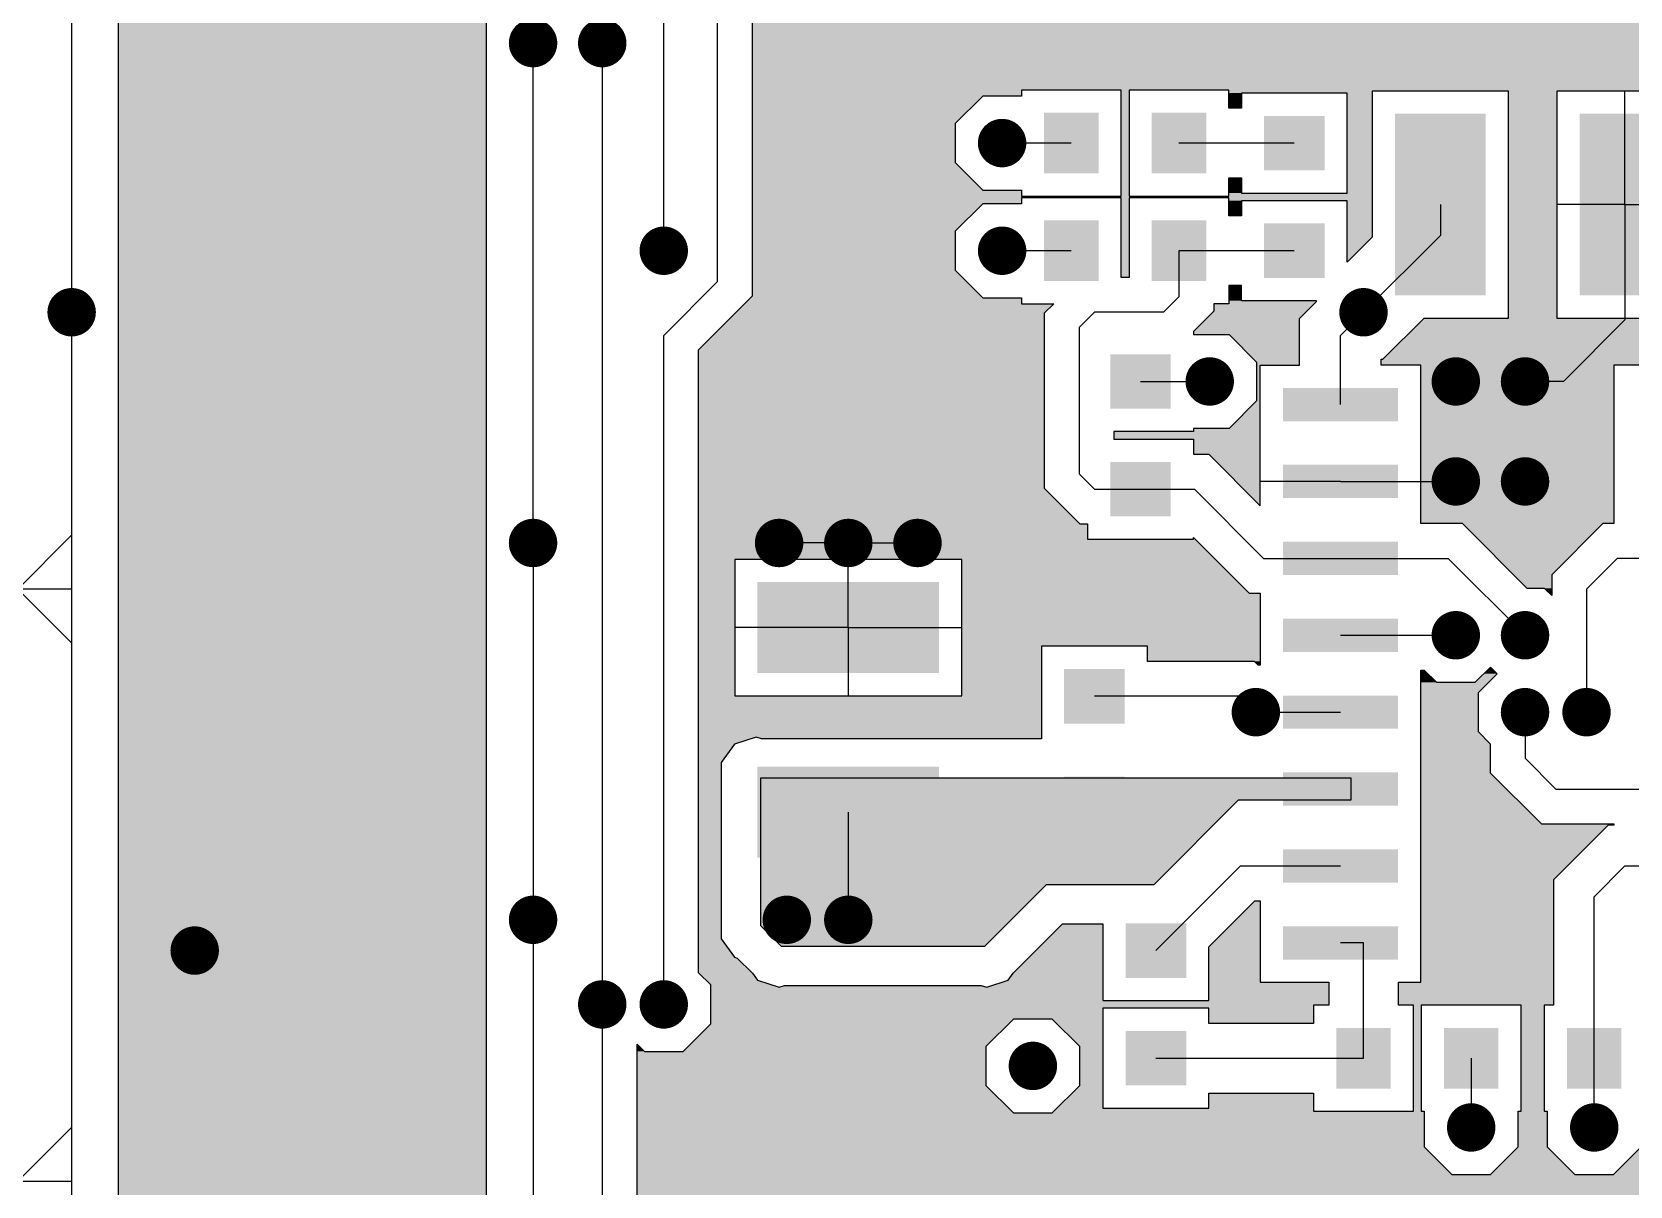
# Model space of a CAD drawing. Extents: x 295 to 953, y 10 to 290.
# Drawn here: x 572.71 to 616.26, y 151.72 to 183.16 of the extents above; entities that cross this region are included whole.
import ezdxf

# ---------------------------------------------------------------- set-up
doc = ezdxf.new("R2010")
doc.units = 0
doc.header["$LTSCALE"] = 5
doc.header["$MEASUREMENT"] = 0
doc.layers.get('0').update_dxf_attribs({"linetype": 'CONTINUOUS', "lineweight": 25})
doc.layers.add('L1-TOP_GBR', color=7, linetype='CONTINUOUS')

msp = doc.modelspace()

# ---------------------------------------------------------------- linework, layer by layer
at = {"const_width": 0.66}
for points in [[(586.034, 182.86, 1), (586.694, 182.86, 1)], [(587.92, 182.86, 1), (588.58, 182.86, 1)], [(598.816, 180.136, 1), (599.476, 180.136, 1)], [(589.596, 177.202, 1), (590.256, 177.202, 1)], [(598.816, 177.202, 1), (599.476, 177.202, 1)], [(573.461, 175.526, 1), (574.121, 175.526, 1)], [(608.665, 175.526, 1), (609.325, 175.526, 1)], [(604.474, 173.64, 1), (605.134, 173.64, 1)], [(611.18, 173.64, 1), (611.84, 173.64, 1)], [(613.066, 173.64, 1), (613.726, 173.64, 1)], [(611.18, 170.916, 1), (611.84, 170.916, 1)], [(613.066, 170.916, 1), (613.726, 170.916, 1)], [(586.034, 169.239, 1), (586.694, 169.239, 1)], [(592.739, 169.239, 1), (593.399, 169.239, 1)], [(594.625, 169.239, 1), (595.285, 169.239, 1)], [(596.511, 169.239, 1), (597.171, 169.239, 1)], [(611.18, 166.725, 1), (611.84, 166.725, 1)], [(613.066, 166.725, 1), (613.726, 166.725, 1)], [(605.732, 164.629, 1), (606.392, 164.629, 1)], [(613.066, 164.629, 1), (613.726, 164.629, 1)], [(614.742, 164.629, 1), (615.402, 164.629, 1)], [(586.034, 158.971, 1), (586.694, 158.971, 1)], [(592.949, 158.971, 1), (593.609, 158.971, 1)], [(594.625, 158.971, 1), (595.285, 158.971, 1)], [(576.814, 158.133, 1), (577.474, 158.133, 1)], [(587.92, 156.666, 1), (588.58, 156.666, 1)], [(589.596, 156.666, 1), (590.256, 156.666, 1)], [(599.655, 154.99, 1), (600.315, 154.99, 1)], [(611.599, 153.313, 1), (612.259, 153.313, 1)], [(614.952, 153.313, 1), (615.612, 153.313, 1)]]:
    msp.add_lwpolyline(points, format="xyb", close=True, dxfattribs=at)
for points in [[(601.775, 180.961), (601.775, 179.311), (600.29, 180.961), (600.29, 179.311)], [(604.709, 180.961), (604.709, 179.311), (603.224, 180.961), (603.224, 179.311)], [(607.934, 180.878), (607.934, 179.393), (606.284, 180.878), (606.284, 179.393)], [(612.328, 180.934), (612.328, 175.984), (609.853, 180.934), (609.853, 175.984)], [(617.357, 180.934), (617.357, 175.984), (614.882, 180.934), (614.882, 175.984)], [(601.775, 178.027), (601.775, 176.377), (600.29, 178.027), (600.29, 176.377)], [(604.709, 178.027), (604.709, 176.377), (603.224, 178.027), (603.224, 176.377)], [(607.934, 177.945), (607.934, 176.459), (606.284, 177.945), (606.284, 176.459)], [(603.743, 174.382), (603.743, 172.897), (602.093, 174.382), (602.093, 172.897)], [(609.934, 173.465), (609.934, 172.557), (606.799, 173.465), (606.799, 172.557)], [(603.743, 171.448), (603.743, 169.963), (602.093, 171.448), (602.093, 169.963)], [(609.934, 171.369), (609.934, 170.462), (606.799, 171.369), (606.799, 170.462)], [(609.934, 169.274), (609.934, 168.366), (606.799, 169.274), (606.799, 168.366)], [(597.43, 168.172), (597.43, 165.697), (592.48, 168.172), (592.48, 165.697)], [(609.934, 167.178), (609.934, 166.271), (606.799, 167.178), (606.799, 166.271)], [(602.486, 165.804), (602.486, 164.319), (600.836, 165.804), (600.836, 164.319)], [(609.934, 165.083), (609.934, 164.175), (606.799, 165.083), (606.799, 164.175)], [(597.43, 163.142), (597.43, 160.667), (592.48, 163.142), (592.48, 160.667)], [(609.934, 162.987), (609.934, 162.08), (606.799, 162.987), (606.799, 162.08)], [(602.486, 162.87), (602.486, 161.385), (600.836, 162.87), (600.836, 161.385)], [(609.934, 160.892), (609.934, 159.984), (606.799, 160.892), (606.799, 159.984)], [(604.162, 158.875), (604.162, 157.39), (602.512, 158.875), (602.512, 157.39)], [(609.934, 158.796), (609.934, 157.889), (606.799, 158.796), (606.799, 157.889)], [(604.162, 155.942), (604.162, 154.457), (602.512, 155.942), (602.512, 154.457)], [(609.738, 156.024), (609.738, 154.374), (608.253, 156.024), (608.253, 154.374)], [(612.671, 156.024), (612.671, 154.374), (611.186, 156.024), (611.186, 154.374)], [(616.024, 156.024), (616.024, 154.374), (614.539, 156.024), (614.539, 154.374)]]:
    msp.add_solid(points)
at = {"layer": 'L1-TOP_GBR'}
for p, q in [((588.25, 182.86), (588.25, 216.178)), ((589.926, 177.202), (589.926, 207.587)), ((586.364, 191.032), (586.364, 182.86)), ((585.085, 188.178), (585.085, 141.501)), ((573.791, 188.099), (573.791, 175.526)), ((575.07, 146.916), (575.07, 187.569)), ((591.393, 176.364), (591.393, 184.955)), ((592.342, 175.971), (592.342, 184.096)), ((586.364, 169.239), (586.364, 182.86)), ((588.25, 182.86), (588.25, 156.666)), ((598.617, 181.414), (597.868, 180.665)), ((599.671, 181.414), (598.617, 181.414)), ((599.671, 181.579), (599.671, 181.414)), ((602.394, 181.579), (599.671, 181.579)), ((602.394, 178.692), (602.394, 181.579)), ((602.605, 181.579), (602.605, 178.692)), ((605.327, 181.579), (602.605, 181.579)), ((605.327, 181.084), (605.327, 181.579)), ((605.666, 181.497), (605.666, 181.084)), ((608.553, 181.497), (605.666, 181.497)), ((608.553, 178.774), (608.553, 181.497)), ((609.234, 181.553), (609.234, 177.573)), ((612.947, 181.553), (609.234, 181.553)), ((612.947, 175.366), (612.947, 181.553)), ((614.264, 181.553), (614.264, 175.366)), ((617.976, 181.553), (614.264, 181.553)), ((616.12, 178.459), (616.12, 181.553)), ((605.666, 181.084), (605.327, 181.084)), ((597.868, 180.665), (597.868, 179.606)), ((601.032, 180.136), (599.146, 180.136)), ((607.109, 180.136), (603.966, 180.136)), ((597.868, 179.606), (598.617, 178.857)), ((605.327, 179.187), (605.666, 179.187)), ((605.327, 178.692), (605.327, 179.187)), ((605.666, 179.187), (605.666, 178.774)), ((598.617, 178.857), (599.671, 178.857)), ((599.671, 178.857), (599.671, 178.692)), ((599.671, 178.692), (602.394, 178.692)), ((599.671, 178.646), (599.671, 178.481)), ((602.394, 178.646), (599.671, 178.646)), ((602.394, 176.474), (602.394, 178.646)), ((602.605, 178.692), (605.327, 178.692)), ((602.605, 178.646), (602.605, 176.474)), ((605.327, 178.646), (602.605, 178.646)), ((605.327, 178.151), (605.327, 178.646)), ((605.666, 178.774), (608.553, 178.774)), ((605.666, 178.563), (605.666, 178.151)), ((608.553, 178.563), (605.666, 178.563)), ((608.553, 176.892), (608.553, 178.563)), ((598.617, 178.481), (597.868, 177.732)), ((599.671, 178.481), (598.617, 178.481)), ((605.666, 178.151), (605.327, 178.151)), ((611.091, 178.459), (611.091, 177.621)), ((616.12, 178.459), (614.264, 178.459)), ((616.12, 178.459), (616.12, 175.366)), ((616.12, 178.459), (617.976, 178.459)), ((616.12, 178.459), (616.12, 175.316)), ((597.868, 177.732), (597.868, 176.672)), ((609.234, 177.573), (608.553, 176.892)), ((608.995, 175.526), (611.091, 177.621)), ((601.032, 177.202), (599.146, 177.202)), ((607.109, 177.202), (603.966, 177.202)), ((603.966, 177.202), (603.966, 175.945)), ((597.868, 176.672), (598.617, 175.923)), ((602.605, 176.474), (602.394, 176.474)), ((591.393, 176.364), (589.926, 174.897)), ((590.875, 174.504), (592.342, 175.971)), ((603.547, 175.526), (603.966, 175.945)), ((605.327, 176.253), (605.327, 175.758)), ((605.666, 176.253), (605.327, 176.253)), ((605.666, 175.841), (605.666, 176.253)), ((573.791, 175.526), (573.791, 169.449)), ((598.617, 175.923), (599.671, 175.923)), ((599.671, 175.923), (599.671, 175.758)), ((599.671, 175.758), (600.552, 175.758)), ((600.552, 175.758), (600.293, 175.499)), ((601.242, 175.107), (601.661, 175.526)), ((603.547, 175.526), (601.661, 175.526)), ((604.915, 175.552), (604.362, 174.999)), ((604.915, 175.758), (604.915, 175.552)), ((605.327, 175.758), (604.915, 175.758)), ((607.716, 175.841), (605.666, 175.841)), ((607.253, 175.359), (607.716, 175.823)), ((607.716, 175.823), (607.716, 175.841)), ((608.995, 175.526), (608.367, 174.897)), ((600.293, 175.499), (600.293, 170.732)), ((601.242, 175.107), (601.242, 171.125)), ((607.253, 174.083), (607.253, 175.359)), ((609.525, 174.247), (610.644, 175.366)), ((610.644, 175.366), (612.947, 175.366)), ((614.264, 175.366), (617.976, 175.366)), ((614.444, 173.64), (616.12, 175.316)), ((589.926, 156.666), (589.926, 174.897)), ((604.362, 174.999), (604.362, 174.918)), ((604.362, 174.918), (605.334, 174.918)), ((605.334, 174.918), (606.083, 174.169)), ((608.367, 173.011), (608.367, 174.897)), ((590.875, 157.526), (590.875, 174.504)), ((609.48, 174.247), (609.525, 174.247)), ((609.48, 174.083), (609.48, 174.247)), ((606.083, 174.169), (606.083, 173.11)), ((606.18, 174.083), (607.253, 174.083)), ((606.18, 170.252), (606.18, 174.083)), ((610.553, 174.083), (609.48, 174.083)), ((610.553, 169.769), (610.553, 174.083)), ((615.82, 174.083), (615.82, 169.769)), ((619.153, 174.083), (615.82, 174.083)), ((602.918, 173.64), (604.804, 173.64)), ((614.444, 173.64), (613.396, 173.64)), ((606.083, 173.11), (605.334, 172.361)), ((602.191, 172.278), (602.191, 172.067)), ((604.362, 172.278), (602.191, 172.278)), ((602.191, 172.067), (604.362, 172.067)), ((604.362, 172.361), (604.362, 172.278)), ((605.334, 172.361), (604.362, 172.361)), ((604.362, 172.067), (604.362, 171.655)), ((604.362, 171.655), (604.778, 171.655)), ((604.778, 171.655), (606.18, 170.252)), ((600.293, 170.732), (601.268, 169.757)), ((601.661, 170.706), (601.242, 171.125)), ((608.367, 170.916), (606.18, 170.916)), ((608.367, 170.916), (606.18, 170.916)), ((608.367, 170.916), (610.553, 170.916)), ((608.367, 170.916), (610.553, 170.916)), ((608.367, 170.916), (611.51, 170.916)), ((601.661, 170.706), (602.918, 170.706)), ((602.918, 170.706), (604.385, 170.706)), ((606.271, 168.82), (604.385, 170.706)), ((573.791, 169.449), (572.324, 167.982)), ((573.791, 169.449), (573.791, 167.982)), ((601.268, 169.757), (601.475, 169.757)), ((601.475, 169.757), (601.475, 169.345)), ((611.693, 169.769), (610.553, 169.769)), ((613.458, 168.003), (611.693, 169.769)), ((615.518, 169.769), (614.123, 168.374)), ((615.82, 169.769), (615.518, 169.769)), ((586.364, 169.239), (586.364, 158.971)), ((594.955, 169.239), (593.069, 169.239)), ((594.955, 169.239), (596.841, 169.239)), ((594.955, 166.934), (594.955, 169.239)), ((601.475, 169.345), (604.362, 169.345)), ((604.362, 169.388), (605.878, 167.871)), ((604.362, 169.345), (604.362, 169.388)), ((591.862, 168.79), (591.862, 165.078)), ((598.049, 168.79), (591.862, 168.79)), ((594.955, 166.934), (594.955, 168.79)), ((598.049, 165.078), (598.049, 168.79)), ((606.271, 168.82), (608.367, 168.82)), ((608.367, 168.82), (611.3, 168.82)), ((613.396, 166.725), (611.3, 168.82)), ((615.072, 167.982), (615.91, 168.82)), ((618.006, 168.82), (615.91, 168.82)), ((614.123, 168.374), (614.123, 167.805)), ((572.324, 167.982), (573.791, 166.515)), ((573.791, 167.982), (572.324, 167.982)), ((573.791, 167.982), (573.791, 166.515)), ((605.878, 167.871), (606.18, 167.871)), ((606.18, 167.871), (606.18, 165.908)), ((613.925, 168.003), (613.458, 168.003)), ((614.123, 167.805), (613.925, 168.003)), ((615.072, 167.982), (615.072, 164.629)), ((594.955, 166.934), (591.862, 166.934)), ((594.955, 166.934), (594.955, 165.078)), ((594.955, 166.934), (598.049, 166.934)), ((573.791, 166.515), (573.791, 153.313)), ((600.217, 166.423), (600.217, 163.901)), ((603.105, 166.423), (600.217, 166.423)), ((603.105, 166.01), (603.105, 166.423)), ((608.367, 166.725), (611.51, 166.725)), ((606.022, 166.01), (603.105, 166.01)), ((606.124, 165.908), (606.022, 166.01)), ((606.18, 165.908), (606.124, 165.908)), ((610.553, 165.776), (610.65, 165.776)), ((610.553, 157.27), (610.553, 165.776)), ((610.65, 165.776), (610.98, 165.446)), ((612.04, 165.446), (612.454, 165.858)), ((612.635, 165.677), (612.117, 165.159)), ((612.454, 165.858), (612.635, 165.677)), ((591.862, 165.078), (598.049, 165.078)), ((605.629, 165.061), (601.661, 165.061)), ((606.062, 164.629), (605.629, 165.061)), ((610.98, 165.446), (612.04, 165.446)), ((612.117, 165.159), (612.117, 164.099)), ((606.062, 164.629), (608.367, 164.629)), ((613.396, 164.629), (613.396, 163.372)), ((591.855, 163.759), (591.492, 163.261)), ((592.441, 163.951), (591.855, 163.759)), ((592.591, 163.901), (592.441, 163.951)), ((600.217, 163.901), (592.591, 163.901)), ((612.117, 164.099), (612.447, 163.769)), ((612.447, 163.769), (612.447, 162.979)), ((614.234, 162.533), (613.396, 163.372)), ((591.492, 163.261), (591.492, 158.453)), ((612.447, 162.979), (613.841, 161.585)), ((592.565, 162.829), (592.565, 158.813)), ((608.662, 162.829), (592.565, 162.829)), ((608.662, 162.238), (608.662, 162.829)), ((614.234, 162.533), (618.006, 162.533)), ((603.286, 159.933), (605.591, 162.238)), ((605.591, 162.238), (608.662, 162.238)), ((594.955, 161.905), (594.955, 158.971)), ((613.841, 161.585), (615.82, 161.585)), ((615.82, 161.585), (615.82, 161.552)), ((615.658, 161.552), (614.168, 160.062)), ((615.82, 161.552), (615.658, 161.552)), ((603.337, 158.133), (605.642, 160.438)), ((605.642, 160.438), (608.367, 160.438)), ((616.12, 160.438), (615.282, 159.6)), ((616.12, 160.438), (618.006, 160.438)), ((598.676, 158.257), (600.353, 159.933)), ((600.353, 159.933), (603.286, 159.933)), ((614.168, 160.062), (614.168, 156.643)), ((604.781, 158.235), (606.035, 159.489)), ((606.035, 159.489), (606.18, 159.489)), ((606.18, 159.489), (606.18, 157.27)), ((615.282, 155.199), (615.282, 159.6)), ((586.364, 158.971), (586.364, 128.167)), ((592.565, 158.813), (593.121, 158.257)), ((599.452, 157.514), (600.796, 158.861)), ((600.796, 158.861), (601.894, 158.861)), ((601.894, 158.861), (601.894, 156.772)), ((591.492, 158.453), (591.855, 157.955)), ((593.121, 158.257), (598.676, 158.257)), ((604.781, 156.772), (604.781, 158.235)), ((608.995, 158.343), (608.367, 158.343)), ((608.995, 155.199), (608.995, 158.343)), ((591.855, 157.955), (591.931, 157.93)), ((591.931, 157.93), (592.347, 157.514)), ((591.205, 157.196), (590.875, 157.526)), ((592.347, 157.514), (592.484, 157.326)), ((592.484, 157.326), (593.069, 157.135)), ((598.727, 157.135), (599.313, 157.326)), ((599.313, 157.326), (599.452, 157.514)), ((606.18, 157.27), (608.047, 157.27)), ((608.047, 157.27), (608.047, 156.643)), ((609.944, 157.27), (610.553, 157.27)), ((609.944, 156.643), (609.944, 157.27)), ((591.205, 156.136), (591.205, 157.196)), ((593.069, 157.135), (593.22, 157.184)), ((593.22, 157.184), (598.577, 157.184)), ((598.577, 157.184), (598.727, 157.135)), ((588.25, 156.666), (588.25, 123.557)), ((601.894, 156.772), (604.781, 156.772)), ((601.894, 156.56), (601.894, 153.838)), ((604.781, 156.56), (601.894, 156.56)), ((604.781, 156.148), (604.781, 156.56)), ((607.634, 156.643), (607.634, 156.148)), ((608.047, 156.643), (607.634, 156.643)), ((610.357, 156.643), (609.944, 156.643)), ((610.357, 153.756), (610.357, 156.643)), ((610.568, 156.643), (610.568, 153.756)), ((613.29, 156.643), (610.568, 156.643)), ((613.29, 153.756), (613.29, 156.643)), ((613.921, 156.643), (613.921, 153.756)), ((614.168, 156.643), (613.921, 156.643)), ((590.456, 155.387), (591.205, 156.136)), ((599.455, 156.268), (598.706, 155.519)), ((600.514, 156.268), (599.455, 156.268)), ((601.263, 155.519), (600.514, 156.268)), ((607.634, 156.148), (604.781, 156.148)), ((589.199, 155.585), (589.397, 155.387)), ((589.199, 150.401), (589.199, 155.585)), ((598.706, 155.519), (598.706, 154.46)), ((601.263, 154.46), (601.263, 155.519)), ((589.397, 155.387), (590.456, 155.387)), ((603.337, 155.199), (608.995, 155.199)), ((611.929, 155.199), (611.929, 153.313)), ((615.282, 153.313), (615.282, 155.199)), ((598.706, 154.46), (599.455, 153.711)), ((600.514, 153.711), (601.263, 154.46)), ((604.781, 154.25), (607.634, 154.25)), ((604.781, 153.838), (604.781, 154.25)), ((607.634, 154.25), (607.634, 153.756)), ((601.894, 153.838), (604.781, 153.838)), ((607.634, 153.756), (610.357, 153.756)), ((610.568, 153.756), (610.65, 153.756)), ((610.65, 153.756), (610.65, 152.784)), ((613.208, 153.756), (613.29, 153.756)), ((613.208, 152.784), (613.208, 153.756)), ((613.921, 153.756), (614.003, 153.756)), ((614.003, 153.756), (614.003, 152.784)), ((572.324, 151.846), (573.791, 153.313)), ((573.791, 153.313), (573.791, 151.846)), ((599.455, 153.711), (600.514, 153.711)), ((610.65, 152.784), (611.399, 152.035)), ((612.459, 152.035), (613.208, 152.784)), ((614.003, 152.784), (614.752, 152.035)), ((615.811, 152.035), (616.56, 152.784)), ((611.399, 152.035), (612.459, 152.035)), ((614.752, 152.035), (615.811, 152.035)), ((572.324, 151.846), (573.791, 151.846)), ((573.791, 151.846), (573.791, 150.38))]:
    msp.add_line(p, q, dxfattribs=at)
for points in [[(575.07, 146.916), (575.07, 184.878), (585.085, 146.916), (585.085, 184.878)], [(592.342, 181.579), (592.342, 183.467), (650.376, 181.579), (650.376, 183.467)], [(592.342, 181.414), (592.342, 181.579), (599.671, 181.414), (599.671, 181.579)], [(592.342, 181.579), (592.342, 181.579), (599.671, 181.579), (602.394, 181.579)], [(592.342, 180.665), (592.342, 181.414), (597.868, 180.665), (598.617, 181.414)], [(592.342, 181.414), (592.342, 181.414), (598.617, 181.414), (599.671, 181.414)], [(602.394, 178.692), (602.394, 181.579), (602.605, 178.692), (602.605, 181.579)], [(602.394, 181.579), (602.394, 181.579), (602.605, 181.579), (605.327, 181.579)], [(605.327, 181.553), (605.327, 181.579), (650.376, 181.553), (650.376, 181.579)], [(605.327, 181.497), (605.327, 181.553), (609.234, 181.497), (609.234, 181.553)], [(605.327, 181.553), (605.327, 181.553), (609.234, 181.553), (612.947, 181.553)], [(605.327, 181.084), (605.327, 181.497), (605.666, 181.084), (605.666, 181.497)], [(605.327, 181.497), (605.327, 181.497), (605.666, 181.497), (608.553, 181.497)], [(608.553, 178.774), (608.553, 181.497), (609.234, 178.774), (609.234, 181.497)], [(612.947, 175.366), (612.947, 181.553), (614.264, 175.366), (614.264, 181.553)], [(612.947, 181.553), (612.947, 181.553), (614.264, 181.553), (617.976, 181.553)], [(592.342, 179.606), (592.342, 180.665), (597.868, 179.606), (597.868, 180.665)], [(592.342, 178.857), (592.342, 179.606), (598.617, 178.857), (597.868, 179.606)], [(605.327, 178.774), (605.327, 179.187), (605.666, 178.774), (605.666, 179.187)], [(605.327, 179.187), (605.327, 179.187), (605.666, 179.187), (605.327, 179.187)], [(592.342, 178.692), (592.342, 178.857), (599.671, 178.692), (599.671, 178.857)], [(592.342, 178.857), (592.342, 178.857), (599.671, 178.857), (598.617, 178.857)], [(592.342, 178.646), (592.342, 178.692), (609.234, 178.646), (609.234, 178.692)], [(592.342, 178.481), (592.342, 178.646), (599.671, 178.481), (599.671, 178.646)], [(592.342, 178.646), (592.342, 178.646), (599.671, 178.646), (602.394, 178.646)], [(602.394, 176.474), (602.394, 178.646), (602.605, 176.474), (602.605, 178.646)], [(602.394, 178.646), (602.394, 178.646), (602.605, 178.646), (605.327, 178.646)], [(605.327, 178.692), (605.327, 178.774), (609.234, 178.692), (609.234, 178.774)], [(605.327, 178.563), (605.327, 178.646), (609.234, 178.563), (609.234, 178.646)], [(605.327, 178.151), (605.327, 178.563), (605.666, 178.151), (605.666, 178.563)], [(605.327, 178.563), (605.327, 178.563), (605.666, 178.563), (608.553, 178.563)], [(608.553, 177.573), (608.553, 178.563), (609.234, 177.573), (609.234, 178.563)], [(592.342, 177.732), (592.342, 178.481), (597.868, 177.732), (598.617, 178.481)], [(592.342, 178.481), (592.342, 178.481), (598.617, 178.481), (599.671, 178.481)], [(592.342, 176.672), (592.342, 177.732), (597.868, 176.672), (597.868, 177.732)], [(608.553, 176.892), (608.553, 177.573), (608.553, 176.892), (609.234, 177.573)], [(592.342, 176.491), (592.342, 176.672), (598.049, 176.491), (597.868, 176.672)], [(592.342, 175.971), (592.342, 176.491), (598.569, 175.971), (598.049, 176.491)], [(592.294, 175.923), (592.342, 175.971), (598.617, 175.923), (598.569, 175.971)], [(605.327, 175.841), (605.327, 176.253), (605.666, 175.841), (605.666, 176.253)], [(605.327, 176.253), (605.327, 176.253), (605.666, 176.253), (605.327, 176.253)], [(591.87, 175.499), (592.129, 175.758), (600.293, 175.499), (600.552, 175.758)], [(592.129, 175.758), (592.294, 175.923), (599.671, 175.758), (599.671, 175.923)], [(592.129, 175.758), (592.129, 175.758), (600.552, 175.758), (599.671, 175.758)], [(592.294, 175.923), (592.294, 175.923), (599.671, 175.923), (598.617, 175.923)], [(604.722, 175.359), (604.915, 175.552), (607.253, 175.359), (607.446, 175.552)], [(604.915, 175.552), (604.915, 175.758), (607.446, 175.552), (607.652, 175.758)], [(605.327, 175.823), (605.327, 175.841), (607.716, 175.823), (607.716, 175.841)], [(605.327, 175.841), (605.327, 175.841), (607.716, 175.841), (605.666, 175.841)], [(605.327, 175.758), (605.327, 175.823), (607.652, 175.758), (607.716, 175.823)], [(590.875, 174.504), (591.87, 175.499), (600.293, 174.504), (600.293, 175.499)], [(604.362, 174.999), (604.722, 175.359), (607.253, 174.999), (607.253, 175.359)], [(610.064, 174.786), (610.644, 175.366), (618.823, 174.786), (618.823, 175.366)], [(604.362, 174.918), (604.362, 174.999), (607.253, 174.918), (607.253, 174.999)], [(606.083, 174.169), (605.334, 174.918), (607.253, 174.169), (607.253, 174.918)], [(609.734, 174.456), (610.064, 174.786), (619.153, 174.456), (618.823, 174.786)], [(590.875, 170.732), (590.875, 174.504), (600.293, 170.732), (600.293, 174.504)], [(609.48, 174.084), (609.48, 174.247), (619.153, 174.084), (619.153, 174.247)], [(609.525, 174.247), (609.734, 174.456), (619.153, 174.247), (619.153, 174.456)], [(606.083, 174.083), (606.083, 174.169), (607.253, 174.083), (607.253, 174.169)], [(606.083, 173.11), (606.083, 174.083), (606.18, 173.11), (606.18, 174.083)], [(606.083, 174.083), (606.083, 174.083), (606.18, 174.083), (607.253, 174.083)], [(610.553, 174.083), (609.48, 174.084), (619.153, 174.083), (619.153, 174.084)], [(610.553, 169.769), (610.553, 174.083), (615.82, 169.769), (615.82, 174.083)], [(610.553, 174.083), (610.553, 174.083), (615.82, 174.083), (619.153, 174.083)], [(605.334, 172.361), (606.083, 173.11), (606.18, 172.361), (606.18, 173.11)], [(602.191, 172.067), (602.191, 172.278), (606.18, 172.067), (606.18, 172.278)], [(604.362, 172.278), (604.362, 172.361), (606.18, 172.278), (606.18, 172.361)], [(604.362, 171.655), (604.362, 172.067), (606.18, 171.655), (606.18, 172.067)], [(606.18, 170.252), (604.778, 171.655), (606.18, 170.252), (606.18, 171.655)], [(590.875, 169.757), (590.875, 170.732), (601.268, 169.757), (600.293, 170.732)], [(590.875, 169.345), (590.875, 169.757), (601.475, 169.345), (601.475, 169.757)], [(590.875, 169.757), (590.875, 169.757), (601.475, 169.757), (601.268, 169.757)], [(613.087, 168.374), (611.693, 169.769), (614.123, 168.374), (615.518, 169.769)], [(611.693, 169.769), (611.693, 169.769), (615.518, 169.769), (615.82, 169.769)], [(590.875, 168.79), (590.875, 169.345), (604.959, 168.79), (604.405, 169.345)], [(604.362, 169.345), (604.362, 169.388), (604.405, 169.345), (604.362, 169.388)], [(590.875, 165.078), (590.875, 168.79), (591.862, 165.078), (591.862, 168.79)], [(590.875, 168.79), (590.875, 168.79), (591.862, 168.79), (598.049, 168.79)], [(598.049, 167.871), (598.049, 168.79), (605.878, 167.871), (604.959, 168.79)], [(613.458, 168.003), (613.087, 168.374), (614.123, 168.003), (614.123, 168.374)], [(598.049, 166.423), (598.049, 167.871), (606.18, 166.423), (606.18, 167.871)], [(598.049, 167.871), (598.049, 167.871), (606.18, 167.871), (605.878, 167.871)], [(614.123, 167.805), (613.925, 168.003), (614.123, 167.805), (614.123, 168.003)], [(598.049, 165.078), (598.049, 166.423), (600.217, 165.078), (600.217, 166.423)], [(598.049, 166.423), (598.049, 166.423), (600.217, 166.423), (603.105, 166.423)], [(603.105, 166.01), (603.105, 166.423), (606.18, 166.01), (606.18, 166.423)], [(606.124, 165.908), (606.022, 166.01), (606.18, 165.908), (606.18, 166.01)], [(610.553, 165.446), (610.553, 165.776), (610.98, 165.446), (610.65, 165.776)], [(610.553, 165.776), (610.553, 165.776), (610.65, 165.776), (610.553, 165.776)], [(612.04, 165.446), (612.271, 165.677), (612.404, 165.446), (612.635, 165.677)], [(612.271, 165.677), (612.454, 165.858), (612.635, 165.677), (612.454, 165.858)], [(590.875, 163.951), (590.875, 165.078), (600.217, 163.951), (600.217, 165.078)], [(610.553, 165.159), (610.553, 165.446), (612.117, 165.159), (612.404, 165.446)], [(610.553, 164.099), (610.553, 165.159), (612.117, 164.099), (612.117, 165.159)], [(590.875, 163.759), (590.875, 163.951), (591.855, 163.759), (592.441, 163.951)], [(590.875, 163.261), (590.875, 163.759), (591.492, 163.261), (591.855, 163.759)], [(592.591, 163.901), (592.441, 163.951), (600.217, 163.901), (600.217, 163.951)], [(610.553, 163.769), (610.553, 164.099), (612.447, 163.769), (612.117, 164.099)], [(610.553, 162.979), (610.553, 163.769), (612.447, 162.979), (612.447, 163.769)], [(590.875, 158.453), (590.875, 163.261), (591.492, 158.453), (591.492, 163.261)], [(610.553, 162.136), (610.553, 162.979), (613.29, 162.136), (612.447, 162.979)], [(592.565, 162.238), (592.565, 162.829), (608.662, 162.238), (608.662, 162.829)], [(592.565, 162.829), (592.565, 162.829), (608.662, 162.829), (592.565, 162.829)], [(592.565, 159.933), (592.565, 162.238), (603.286, 159.933), (605.591, 162.238)], [(592.565, 162.238), (592.565, 162.238), (605.591, 162.238), (608.662, 162.238)], [(610.553, 161.585), (610.553, 162.136), (613.841, 161.585), (613.29, 162.136)], [(610.553, 161.552), (610.553, 161.585), (615.82, 161.552), (615.82, 161.585)], [(610.553, 161.585), (610.553, 161.585), (615.82, 161.585), (613.841, 161.585)], [(610.553, 160.062), (610.553, 161.552), (614.168, 160.062), (615.658, 161.552)], [(610.553, 161.552), (610.553, 161.552), (615.658, 161.552), (615.82, 161.552)], [(592.565, 158.813), (592.565, 159.933), (599.232, 158.813), (600.353, 159.933)], [(592.565, 159.933), (592.565, 159.933), (600.353, 159.933), (603.286, 159.933)], [(610.553, 157.27), (610.553, 160.062), (614.168, 157.27), (614.168, 160.062)], [(604.781, 158.235), (606.035, 159.489), (606.18, 158.235), (606.18, 159.489)], [(606.035, 159.489), (606.035, 159.489), (606.18, 159.489), (606.035, 159.489)], [(593.121, 158.257), (592.565, 158.813), (598.676, 158.257), (599.232, 158.813)], [(599.452, 157.514), (600.514, 158.578), (601.894, 157.514), (601.894, 158.578)], [(600.514, 158.578), (600.796, 158.861), (601.894, 158.578), (601.894, 158.861)], [(600.796, 158.861), (600.796, 158.861), (601.894, 158.861), (600.796, 158.861)], [(590.875, 157.955), (590.875, 158.453), (591.855, 157.955), (591.492, 158.453)], [(604.781, 157.27), (604.781, 158.235), (606.18, 157.27), (606.18, 158.235)], [(590.875, 157.93), (590.875, 157.955), (591.931, 157.93), (591.855, 157.955)], [(590.875, 157.526), (590.875, 157.93), (592.335, 157.526), (591.931, 157.93)], [(590.887, 157.514), (590.875, 157.526), (592.347, 157.514), (592.335, 157.526)], [(591.075, 157.326), (590.887, 157.514), (592.484, 157.326), (592.347, 157.514)], [(591.205, 157.196), (591.075, 157.326), (592.883, 157.196), (592.484, 157.326)], [(598.727, 157.135), (599.313, 157.326), (601.894, 157.135), (601.894, 157.326)], [(599.313, 157.326), (599.452, 157.514), (601.894, 157.326), (601.894, 157.514)], [(604.781, 156.772), (604.781, 157.27), (608.046, 156.772), (608.047, 157.27)], [(604.781, 157.27), (604.781, 157.27), (608.047, 157.27), (606.18, 157.27)], [(609.944, 156.643), (609.944, 157.27), (614.168, 156.643), (614.168, 157.27)], [(591.205, 157.135), (591.205, 157.196), (593.069, 157.135), (592.883, 157.196)], [(591.205, 156.772), (591.205, 157.135), (601.894, 156.772), (601.894, 157.135)], [(593.069, 157.135), (593.22, 157.184), (598.727, 157.135), (598.577, 157.184)], [(593.22, 157.184), (593.22, 157.184), (598.577, 157.184), (593.22, 157.184)], [(591.205, 156.643), (591.205, 156.772), (608.046, 156.643), (608.046, 156.772)], [(591.205, 156.56), (591.205, 156.643), (607.634, 156.56), (607.634, 156.643)], [(591.205, 156.643), (591.205, 156.643), (607.634, 156.643), (608.046, 156.643)], [(591.205, 156.268), (591.205, 156.56), (601.894, 156.268), (601.894, 156.56)], [(591.205, 156.56), (591.205, 156.56), (601.894, 156.56), (604.781, 156.56)], [(604.781, 156.148), (604.781, 156.56), (607.634, 156.148), (607.634, 156.56)], [(610.357, 153.756), (610.356, 156.643), (610.568, 153.756), (610.568, 156.643)], [(610.356, 156.643), (610.356, 156.643), (610.568, 156.643), (613.29, 156.643)], [(613.29, 153.756), (613.29, 156.643), (613.921, 153.756), (613.921, 156.643)], [(613.29, 156.643), (613.29, 156.643), (613.921, 156.643), (614.168, 156.643)], [(590.588, 155.519), (591.205, 156.136), (598.706, 155.519), (599.323, 156.136)], [(591.205, 156.136), (591.205, 156.268), (599.323, 156.136), (599.455, 156.268)], [(591.205, 156.268), (591.205, 156.268), (599.455, 156.268), (600.514, 156.268)], [(601.263, 155.519), (600.514, 156.268), (601.894, 155.519), (601.894, 156.268)], [(589.199, 155.387), (589.199, 155.585), (589.397, 155.387), (589.199, 155.585)], [(590.456, 155.387), (590.588, 155.519), (598.706, 155.387), (598.706, 155.519)], [(601.263, 154.46), (601.263, 155.519), (601.894, 154.46), (601.894, 155.519)], [(589.199, 154.46), (589.199, 155.387), (598.706, 154.46), (598.706, 155.387)], [(589.199, 153.711), (589.199, 154.46), (599.455, 153.711), (598.706, 154.46)], [(600.641, 153.838), (601.263, 154.46), (601.894, 153.838), (601.894, 154.46)], [(604.781, 153.838), (604.781, 154.25), (607.634, 153.838), (607.634, 154.25)], [(604.781, 154.25), (604.781, 154.25), (607.634, 154.25), (605.327, 154.25)], [(604.781, 154.25), (604.781, 154.25), (605.327, 154.25), (604.781, 154.25)], [(600.514, 153.711), (600.559, 153.755), (610.65, 153.711), (610.65, 153.755)], [(600.559, 153.756), (600.641, 153.838), (607.634, 153.756), (607.634, 153.838)], [(600.559, 153.755), (600.559, 153.756), (610.65, 153.755), (610.575, 153.756)], [(600.641, 153.838), (600.641, 153.838), (602.394, 153.838), (601.894, 153.838)], [(607.634, 153.756), (607.882, 153.756), (610.575, 153.756), (610.568, 153.756)], [(613.208, 153.755), (613.208, 153.756), (614.003, 153.755), (613.921, 153.756)], [(613.208, 152.784), (613.208, 153.755), (614.003, 152.784), (614.003, 153.755)], [(589.199, 152.784), (589.199, 153.711), (610.65, 152.784), (610.65, 153.711)], [(589.199, 152.035), (589.199, 152.784), (611.399, 152.035), (610.65, 152.784)], [(612.459, 152.035), (612.947, 152.523), (614.752, 152.035), (614.264, 152.523)], [(612.947, 152.523), (613.208, 152.784), (614.264, 152.523), (614.003, 152.784)], [(615.811, 152.035), (616.56, 152.784), (622.925, 152.035), (622.175, 152.784)], [(589.199, 150.401), (589.199, 152.035), (650.376, 150.401), (650.376, 152.035)]]:
    msp.add_solid(points, dxfattribs=at)

doc.saveas('drawing.dxf')
